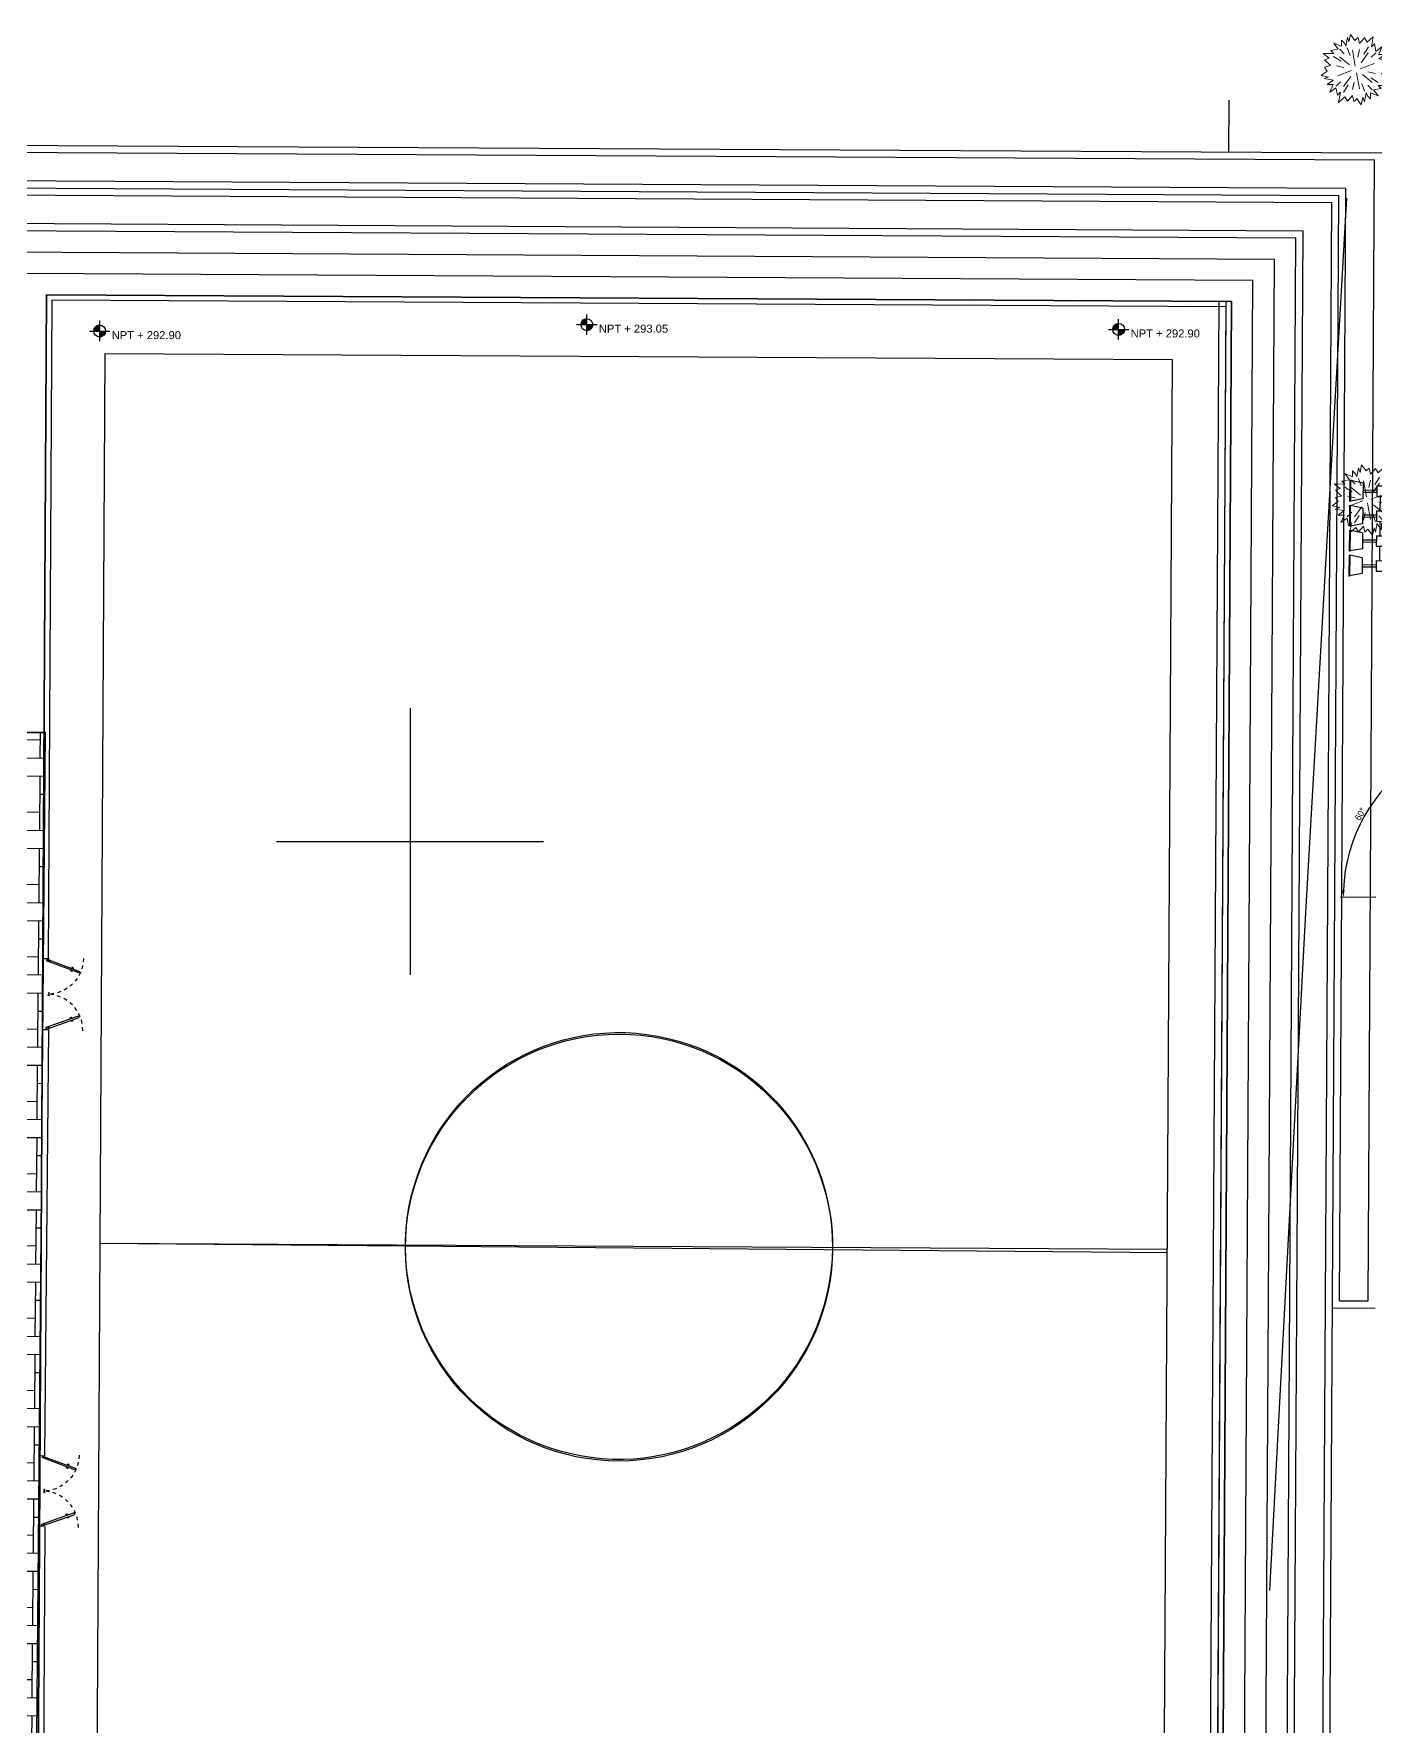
# Model space of a CAD drawing. Header units: millimetres. Extents: x 793 to 3159, y 750 to 2095.
# Drawn here: x 1266.49 to 1304.18, y 1001.01 to 1048.58 of the extents above; entities that cross this region are included whole.
import ezdxf

# ---------------------------------------------------------------- set-up
doc = ezdxf.new("R2010")
doc.units = ezdxf.units.MM
for name, pattern in [('CENTER', [50.800000000000004, 31.75, -6.35, 6.35, -6.35]), ('CONTINUA', [0]), ('HIDDEN', [9.524999999999999, 6.35, -3.175]), ('XR-CASETA$0$CONTINUA', [0])]:
    doc.linetypes.add(name, pattern=pattern)
for name, color, linetype in [('A-NIVEL', 4, 'Continuous'), ('A-PISOS', 252, 'Continuous'), ('A-PROY', 252, 'Continuous'), ('A-PROYECCION', 252, 'Continuous'), ('A-TEXTO', 2, 'Continuous'), ('ID-COTAS', 1, 'Continuous'), ('poligono real existente', 210, 'Continuous'), ('RETUTM01', 8, 'Continuous'), ('XR-CASETA$0$A-DETALLES', 6, 'Continuous'), ('XR-CASETA$0$A-EQUIPOS', 1, 'Continuous'), ('XR-CASETA$0$A-PISO-LIMITE', 42, 'Continuous'), ('XR-CASETA$0$A-PROY', 252, 'Continuous')]:
    doc.layers.add(name, color=color, linetype=linetype)
doc.layers.add('JUNTA DE AISLAMIENTO', color=7, linetype='Continuous', true_color=0x22d6dd)
doc.layers.add('JUNTA DE CONTROL', color=7, linetype='Continuous', true_color=0xf43e0b)
doc.layers.add('PLANTAS', color=64, linetype='Continuous', lineweight=5)
doc.styles.add('kobalt', font='arial.ttf', dxfattribs={"height": 0.15})
doc.styles.get("Standard").update_dxf_attribs({"font": 'arial.ttf'})
doc.styles.add('TEXT', font='GOTHIC.TTF')
doc.linetypes.add('RAYACONTX', pattern='A,0.8,["X",Standard,S=0.08,R=0,X=0.025,Y=-0.04],0', length=0.8)
doc.dimstyles.new('DIM-GRAL-100', dxfattribs={"dimtxt": 0.18, "dimasz": 0.2, "dimexe": 0.09, "dimexo": 0.05, "dimgap": 0.03, "dimtad": 1, "dimlfac": 100, "dimrnd": 0.2, "dimzin": 12, "dimdsep": 46, "dimtxsty": 'TEXT', "dimcen": 0.09, "dimclrd": 256, "dimclre": 2, "dimclrt": 3, "dimadec": 3, "dimazin": 3, "dimtfac": 1, "dimtofl": 0, "dimtmove": 2, "dimatfit": 3, "dimfxl": 0.09, "dimarcsym": 0})

# ---------------------------------------------------------------- blocks, each defined once
blk = doc.blocks.new('A$C6A1540C3')
at = {"layer": 'RETUTM01', "color": 8, "linetype": 'Continuous'}
for p, q in [((3.750327323738018, 7.499971703160554), (3.750327323738018, -2.82968394458e-05)), ((0.0003273237380199, 3.749971703160554), (7.500327323738018, 3.749971703160554))]:
    blk.add_line(p, q, dxfattribs=at)
blk = doc.blocks.new('A$C15914C01')
at = {"layer": 'A-PISOS', "linetype": 'CONTINUA', "ltscale": 0.5}
h = blk.add_hatch(dxfattribs=at)
h.set_pattern_fill('AR-HBONE', color=250, scale=0.005, angle=45)
h.set_pattern_definition([(90, (-2174.844098950855, -711.9262848175131), (-0.5080000000000005, 0.508), [1.524, -0.508]), (179.9999999999999, (-2174.844098950854, -711.4182851626538), (-0.5080000000000005, 0.508), [1.524, -0.508])])
h.paths.add_polyline_path([(87.05982003419196, -5.204532737843692), (82.81679474090923, -5.20474617742002), (82.81681061838754, -10.60925753414631), (86.80863268527902, -10.60925445379681), (86.80863422533729, -11.0572432950139), (88.81681215838763, -11.05724637489774), (88.81679474090923, -6.705105514731258), (87.0598200341337, -6.705105514731258)])
h.paths.add_polyline_path([(86.8650890327118, -0.8995494431682403), (82.81678082198827, -0.8995676307039844), (82.81679474090924, -5.204639457631856), (87.05982003419199, -5.204639457166195), (87.05982003419199, -4.905105514917437), (88.81679474090923, -4.905105515383184), (88.81679474073856, -0.9998071922932752), (86.86499337675598, -0.9996248840324427), (86.86501080022977, -0.8130883010034609), (86.8650107978056, -0.813114408977782), (86.86882155369388, 39.98502667201743), (86.26865371831302, 39.98509087741485), (86.2687178954498, 40.58509086263183), (85.6687178988836, 40.58515505007404), (85.6687820749455, 41.18515474001882), (85.06878207837927, 41.18521892746122), (85.0689639106475, 42.88521891772871), (83.8689639175116, 42.8853472699181), (83.86985141262495, 47.18534719958859), (82.81679473971194, 47.18545983469676), (82.81882092349358, 37.3688145492097), (84.66011830356094, 37.36640697422004), (84.65968317661991, 32.56875822752249), (84.90968317568554, 32.56873555345109), (84.9075364054671, 8.898735651027124), (84.6575364059941, 8.898758325095002), (84.657101065806, 4.098758345288815), (82.8167947408552, 4.098925253299484), (82.81678083576021, 0.9006042960439231), (86.86164920499048, 0.9002789187566975)])
blk = doc.blocks.new('XR-GIMNASIO$0$PUERTA CRISTAL CON MARCO DE ALUMINIO - CRISTAL CON MARCO-4675154-_E2 PLANTA N1')
for p, q in [((0.137075178535099, 0.8330521982366577), (0.09572870322045901, 0.8180033119303403)), ((0.09572870322045901, 0.8180033119303403), (0.4188975812226658, -0.0698958830514016)), ((0.1281494578028628, 0.6283491494281748), (0.1604748839578178, 0.6401146423585828)), ((0.1281494578028628, 0.6283491494281748), (0.1418302638671776, 0.5907614436865174)), ((0.4602440565373627, -0.05484699674502735), (0.137075178535099, 0.8330521982366577)), ((0.1741556900221894, 0.6025269366170392), (0.1418302638671776, 0.5907614436865174)), ((0.2018213592725147, 0.6551635286647866), (0.2320794616617832, 0.6661765772799413)), ((0.2457602677261548, 0.6285888715383976), (0.2155021653368294, 0.6175758229232429)), ((0.2320794616617832, 0.6661765772799413), (0.2457602677261548, 0.6285888715383976)), ((0.4602440565373627, -0.05484699674502735), (0.4188975812226658, -0.0698958830514016))]:
    blk.add_line(p, q)
for centre, radius in [((-0.463752794388995, -5.684341886080801e-14), 0.0149991939262652), ((-0.463752794388995, -5.684341886080801e-14), 0.0139992476645142), ((-0.463752794388995, -5.684341886080801e-14), 0.0064996507013816), ((-0.463752794388995, -5.684341886080801e-14), 0.0054997044396305), ((0.4163041171474902, 0), 0.003999785047004)]:
    blk.add_circle(centre, radius)
for radius, start, end in [(0.0199989252350202, 158.590377891087, 241.4096221089959), (0.0199989252350202, 97.02624368945466, 123.0320034339225), (0.0099994626175101, 83.31985013460265, 136.8072535563499), (0.0199989252350201, 338.5903778905739, 61.40962210974634), (0.00999946261751, 263.1927464435199, 316.6801498655191), (0.0199989252350202, 276.9679965660764, 302.9737563105442)]:
    blk.add_arc((0.4163041171474902, 0), radius, start, end)
at = {"layer": 'A-PROYECCION', "linetype": 'HIDDEN', "ltscale": 0.01}
blk.add_arc((0.4932499999999891, -0.05087127152518178), 0.9867423538106612, 90, 177.044819392853, dxfattribs=at)
blk = doc.blocks.new('NIVEL')
for p, q in [((-0.2554373083983137, 0), (0.2554373083983137, 0)), ((-0.1484046465194524, -4.017016453872202e-05), (-2.842170943040401e-12, 0.1483644763520715)), ((-0.1480846658097335, 0.009740250192407984), (-0.009740250216168533, 0.1480846657868824)), ((-0.147013592344706, 0.02027176330557268), (-0.02027176333024272, 0.147013592320036)), ((-0.1449608939166183, 0.03178490138088819), (-0.03178490140373924, 0.1449608938937672)), ((-0.1415157178672644, 0.04469051707656035), (-0.0446905171003209, 0.1415157178444133)), ((-0.1389040367286043, -2.091837814077735e-11), (-2.842170943040401e-12, 0.1389040367048437)), ((-0.1357886857114181, 0.05987798888145335), (-0.0598779889043044, 0.1357886856876576)), ((-0.1294435970813765, -2.091837814077735e-11), (-2.842170943040401e-12, 0.129443597057616)), ((-0.1247601133901526, 0.08036700084994663), (-0.08036700087279769, 0.1247601133673015)), ((-0.1199831574341488, -2.091837814077735e-11), (-2.842170943040401e-12, 0.1199831574103882)), ((-0.1105227177860115, -2.091837814077735e-11), (-2.842170943040401e-12, 0.1105227177631605)), ((-0.1010622781387838, -2.091837814077735e-11), (-2.842170943040401e-12, 0.1010622781150232)), ((-0.09160183849155601, -2.091837814077735e-11), (-2.842170943040401e-12, 0.09160183846779546)), ((-0.08214139884341876, -2.091837814077735e-11), (-2.842170943040401e-12, 0.0821413988205677)), ((-0.072680959196191, -2.091837814077735e-11), (-2.842170943040401e-12, 0.07268095917243045)), ((-0.06322051954896324, -2.091837814077735e-11), (-2.842170943040401e-12, 0.06322051952520269)), ((-0.05376007990082599, -2.091837814077735e-11), (-2.842170943040401e-12, 0.05376007987797493)), ((-0.04429964025359823, -2.091837814077735e-11), (-2.842170943040401e-12, 0.04429964023074717)), ((-0.03483920060637047, -2.091837814077735e-11), (-2.842170943040401e-12, 0.03483920058351941)), ((-0.02537876095823322, -2.091837814077735e-11), (-2.842170943040401e-12, 0.02537876093538216)), ((-0.01591832131191495, -2.091837814077735e-11), (-2.842170943040401e-12, 0.0159183212881544)), ((-0.006457881664687193, -2.091837814077735e-11), (-2.842170943040401e-12, 0.006457881640017149)), ((0, -0.2554373083977453), (0, 0.2554373083977453)), ((-2.842170943040401e-12, -0.00300255800721061), (0.00300255798345006, -2.091837814077735e-11)), ((-2.842170943040401e-12, -0.01246299765443837), (0.01246299763067782, -2.091837814077735e-11)), ((-2.842170943040401e-12, -0.02192343730166613), (0.02192343727790558, -2.091837814077735e-11)), ((-2.842170943040401e-12, -0.03138387694889389), (0.03138387692604283, -2.091837814077735e-11)), ((-2.842170943040401e-12, -0.04084431659703114), (0.04084431657327059, -2.091837814077735e-11)), ((-2.842170943040401e-12, -0.0503047562442589), (0.05030475622049835, -2.091837814077735e-11)), ((-2.842170943040401e-12, -0.05976519589148666), (0.0597651958686356, -2.091837814077735e-11)), ((-2.842170943040401e-12, -0.06922563553962391), (0.06922563551586336, -2.091837814077735e-11)), ((-2.842170943040401e-12, -0.07868607518685167), (0.07868607516309112, -2.091837814077735e-11)), ((-2.842170943040401e-12, -0.08814651483407943), (0.08814651481122837, -2.091837814077735e-11)), ((-2.842170943040401e-12, -0.09760695448221668), (0.09760695445845613, -2.091837814077735e-11)), ((-2.842170943040401e-12, -0.1070673941285349), (0.1070673941056839, -2.091837814077735e-11)), ((-2.842170943040401e-12, -0.1165278337766722), (0.1165278337538211, -2.091837814077735e-11)), ((-2.842170943040401e-12, -0.1259882734239), (0.1259882734010489, -2.091837814077735e-11)), ((-2.842170943040401e-12, -0.1354487130720372), (0.1354487130473672, -2.091837814077735e-11)), ((-2.842170943040401e-12, -0.144909152719265), (0.1449091526955044, -2.091837814077735e-11)), ((0.006089946846145722, -0.1482796455184143), (0.1482796454946538, -0.006089946868996776)), ((0.01632614106154051, -0.1475038909502473), (0.1475038909273962, -0.01632614108439157)), ((0.02744579772650013, -0.1458446739334249), (0.1458446739096644, -0.02744579774935119)), ((0.03977607127933425, -0.1429748400269091), (0.142974840004058, -0.0397760713021853)), ((0.05396698180254589, -0.1382443691509252), (0.1382443691280741, -0.05396698182539694)), ((0.0717826238477528, -0.129889166754765), (0.1298891667310045, -0.07178262387060386))]:
    blk.add_line(p, q)
blk.add_circle((0, 0), 0.1484046519540825)
blk = doc.blocks.new('A$C3E6A45EC')
at = {"layer": 'JUNTA DE CONTROL', "linetype": 'CENTER', "ltscale": 0.05}
for p, q in [((89.51450367472269, 52.45302626614503), (89.51450451085184, 52.45312277033602)), ((92.51438865141093, 52.42675451352133), (92.51438948754007, 52.4268510177121)), ((95.51427362812841, 52.40048276089735), (95.51427446425755, 52.40057926508794)), ((98.51415860483901, 52.37421100827342), (98.51415944096816, 52.37430751246379)), ((101.5140435815923, 52.3479392556491), (101.5140444177214, 52.34803575983935)), ((104.5139285582218, 52.32166750302585), (104.5139293943509, 52.32176400721593)), ((107.5138135350154, 52.29539575040124), (107.5138143711445, 52.2954922545911)), ((110.5136985117559, 52.26912399777703), (110.513699347885, 52.26922050196671)), ((113.5135834885143, 52.2428522451527), (113.5135843246434, 52.24294874934216)), ((116.5134684651793, 52.21658049252918), (116.5134693013085, 52.21667699671846)), ((119.5133534419628, 52.19030873990457), (119.5133542780919, 52.19040524409374))]:
    blk.add_line(p, q, dxfattribs=at)
blk = doc.blocks.new('ARBUST~5')
at = {"layer": 'PLANTAS'}
for p, q in [((-0.04871503003803923, 0.1843103827868759), (-0.03871503003804833, 0.2343103827868731)), ((-0.03871503003804833, 0.2343103827868731), (-0.008715030038047189, 0.194310382786874)), ((-0.1687150300380438, 0.1243103827868737), (-0.1187150300380324, 0.1343103827868717)), ((-0.1487150300380335, 0.1043103827868705), (-0.1687150300380438, 0.1243103827868737)), ((-0.1487150300380335, 0.1743103827868779), (-0.0987150300380506, 0.1543103827868748)), ((-0.1187150300380324, 0.1343103827868717), (-0.1487150300380335, 0.1743103827868779)), ((-0.1087150300380415, 0.1343103827868717), (-0.07871503003804037, 0.1043103827868705)), ((-0.0987150300380506, 0.1543103827868748), (-0.0987150300380506, 0.194310382786874)), ((-0.0987150300380506, 0.194310382786874), (-0.07871503003804037, 0.1743103827868779)), ((-0.07871503003804037, 0.1743103827868779), (-0.06871503003804946, 0.1543103827868748)), ((-0.06871503003804946, 0.1543103827868748), (-0.05871503003805856, 0.21431038278687)), ((-0.05871503003805856, 0.21431038278687), (-0.04871503003803923, 0.1843103827868759)), ((-0.05871503003805856, 0.1443103827868768), (-0.03871503003804833, 0.09431038278687964)), ((-0.02434003003804719, 0.1293103827868762), (-0.003715030038051736, 0.02243538278687396)), ((-0.008715030038047189, 0.194310382786874), (0.001284969961943716, 0.2043103827868791)), ((0.001284969961943716, 0.2043103827868791), (0.01128496996196304, 0.21431038278687)), ((0.01128496996196304, 0.21431038278687), (0.02128496996195395, 0.1743103827868779)), ((0.01128496996196304, 0.08431038278687453), (0.02128496996195395, 0.1343103827868717)), ((0.02128496996195395, 0.1743103827868779), (0.05440996996196645, 0.2124353827868717)), ((0.08128496996195622, 0.1143103827868757), (0.03503496996194144, 0.04743538278687964)), ((0.08128496996195622, 0.1543103827868748), (0.05128496996195508, 0.1043103827868705)), ((0.07128496996196532, 0.1843103827868759), (0.05440996996196645, 0.2124353827868717)), ((0.07128496996196532, 0.1843103827868759), (0.1119099699619426, 0.2211853827868779)), ((0.1012849699619665, 0.1543103827868748), (0.1119099699619426, 0.2211853827868779)), ((0.1012849699619665, 0.1543103827868748), (0.1212849699619483, 0.1743103827868779)), ((0.1312849699619676, 0.1143103827868757), (0.1012849699619665, 0.08431038278687453)), ((0.1212849699619483, 0.1743103827868779), (0.1312849699619676, 0.1243103827868737)), ((0.1312849699619676, 0.1243103827868737), (0.1712849699619596, 0.1543103827868748)), ((0.1712849699619596, 0.1543103827868748), (0.1512849699619494, 0.1043103827868705)), ((-0.1787150300380347, 0.07431038278686941), (-0.2187150300380551, 0.1043103827868705)), ((-0.1487150300380335, 0.1043103827868705), (-0.2180900300380415, 0.1043103827868705)), ((-0.1687150300380438, 0.02431038278687225), (-0.2099650300380347, 0.06306038278687964)), ((-0.1787150300380347, 0.07431038278686941), (-0.2093400300380495, 0.06306038278687964)), ((-0.2087150300380358, 0.01431038278687424), (-0.1687150300380438, 0.02431038278687225)), ((-0.1893400300380392, -0.0119396172131232), (-0.2087150300380358, 0.01431038278687424)), ((-0.1487150300380335, 0.08431038278687453), (-0.0987150300380506, 0.05431038278687339)), ((-0.07871503003804037, 0.01431038278687424), (-0.1287150300380517, 0.02431038278687225)), ((-0.1087150300380415, 0.08431038278687453), (-0.04246503003804492, 0.03243538278687907)), ((0.1212849699619483, 0.04431038278687538), (0.02940996996196077, 0.00743538278687339)), ((0.1912849699619414, 0.1043103827868705), (0.1512849699619494, 0.07431038278686941)), ((0.1512849699619494, 0.1043103827868705), (0.1912849699619414, 0.1043103827868705)), ((0.1512849699619494, 0.07431038278686941), (0.2112849699619517, 0.0643103827868785)), ((0.2112849699619517, 0.0643103827868785), (0.1812849699619505, 0.05431038278687339)), ((0.1812849699619505, 0.05431038278687339), (0.2312849699619619, 0.04431038278687538)), ((0.2312849699619619, 0.04431038278687538), (0.1912849699619414, 0.01431038278687424)), ((0.1912849699619414, 0.01431038278687424), (0.2100349699619528, -0.0119396172131232)), ((-0.2293400300380313, -0.04193961721312434), (-0.1893400300380392, -0.0119396172131232)), ((-0.1793400300380483, -0.05193961721312945), (-0.2293400300380313, -0.04193961721312434)), ((-0.2093400300380495, -0.06193961721312036), (-0.1793400300380483, -0.05193961721312945)), ((-0.1493400300380472, -0.07193961721312547), (-0.2093400300380495, -0.06193961721312036)), ((-0.1893400300380392, -0.1019396172131266), (-0.1493400300380472, -0.07193961721312547)), ((-0.1493400300380472, -0.1019396172131266), (-0.1893400300380392, -0.1019396172131266)), ((-0.1693400300380574, -0.1519396172131238), (-0.1493400300380472, -0.1019396172131266)), ((-0.129340030038037, -0.1119396172131246), (-0.09934003003803582, -0.08193961721313059)), ((-0.1193400300380461, -0.04193961721312434), (-0.02746503003805856, -0.005064617213129452)), ((-0.07934003003805401, -0.1119396172131246), (-0.03309003003803923, -0.04506461721312149)), ((-0.07934003003805401, -0.1519396172131238), (-0.04934003003805287, -0.1019396172131266)), ((-0.00934003003803241, -0.08193961721313059), (-0.01934003003805174, -0.1319396172131277)), ((0.0262849699619494, -0.1269396172131252), (0.005659969961953948, -0.02006461721313002)), ((0.06065996996196077, -0.1419396172131258), (0.04065996996195054, -0.0919396172131215)), ((0.1106599699619437, -0.08193961721313059), (0.04440996996194713, -0.03006461721312093)), ((0.08065996996194258, -0.0119396172131232), (0.1306599699619539, -0.02193961721312832)), ((0.1106599699619437, -0.1319396172131277), (0.08065996996194258, -0.1019396172131266)), ((0.1506599699619642, -0.08193961721313059), (0.1006599699619528, -0.05193961721312945)), ((0.1506599699619642, -0.1019396172131266), (0.2200349699619437, -0.1019396172131266)), ((0.1506599699619642, -0.1019396172131266), (0.170659969961946, -0.1219396172131226)), ((0.2106599699619665, -0.0119396172131232), (0.170659969961946, -0.02193961721312832)), ((0.170659969961946, -0.02193961721312832), (0.2119099699619653, -0.06068961721312149)), ((0.1806599699619653, -0.07193961721312547), (0.2112849699619517, -0.06068961721312149)), ((0.1806599699619653, -0.07193961721312547), (0.2206599699619574, -0.1019396172131266)), ((-0.129340030038037, -0.1219396172131226), (-0.1693400300380574, -0.1519396172131238)), ((-0.1193400300380461, -0.1719396172131269), (-0.129340030038037, -0.1219396172131226)), ((-0.09934003003803582, -0.1519396172131238), (-0.1193400300380461, -0.1719396172131269)), ((-0.09934003003803582, -0.1519396172131238), (-0.1099650300380404, -0.2188146172131269)), ((-0.06934003003803468, -0.1819396172131249), (-0.1099650300380404, -0.2188146172131269)), ((-0.06934003003803468, -0.1819396172131249), (-0.05246503003803582, -0.2100646172131277)), ((-0.01934003003805174, -0.1719396172131269), (-0.05246503003803582, -0.2100646172131277)), ((-0.00934003003803241, -0.211939617213126), (-0.01934003003805174, -0.1719396172131269)), ((0.0006599699619584953, -0.2019396172131209), (-0.00934003003803241, -0.211939617213126)), ((0.0106599699619494, -0.19193961721313), (0.0006599699619584953, -0.2019396172131209)), ((0.04065996996195054, -0.2319396172131221), (0.0106599699619494, -0.19193961721313)), ((0.05065996996194144, -0.1819396172131249), (0.04065996996195054, -0.2319396172131221)), ((0.06065996996196077, -0.211939617213126), (0.05065996996194144, -0.1819396172131249)), ((0.07065996996195167, -0.1519396172131238), (0.06065996996196077, -0.211939617213126)), ((0.08065996996194258, -0.1719396172131269), (0.07065996996195167, -0.1519396172131238)), ((0.1006599699619528, -0.19193961721313), (0.08065996996194258, -0.1719396172131269)), ((0.1506599699619642, -0.1719396172131269), (0.1006599699619528, -0.1519396172131238)), ((0.1006599699619528, -0.1519396172131238), (0.1006599699619528, -0.19193961721313)), ((0.170659969961946, -0.1219396172131226), (0.120659969961963, -0.1319396172131277)), ((0.120659969961963, -0.1319396172131277), (0.1506599699619642, -0.1719396172131269))]:
    blk.add_line(p, q, dxfattribs=at)
blk = doc.blocks.new('XR-CASETA$0$TALUD')
at = {"layer": 'XR-CASETA$0$A-DETALLES'}
for p, q in [((2330.752627120654, 753.3849494958351), (2372.445077868393, 752.5915068893034)), ((2330.948786012834, 753.1811802121498), (2372.241309175262, 752.3953485658764)), ((2331.733421581552, 752.3661030774077), (2371.426234402744, 751.6107152721677)), ((2331.929580473731, 752.1623337937223), (2371.222465709614, 751.4145569487404)), ((2371.631135697956, 720.3281220995536), (2372.241309175262, 752.3953485658764)), ((2332.125739365911, 751.9585645100369), (2371.018697016484, 751.2183986253134)), ((2370.178736309045, 707.074870219083), (2371.018697016484, 751.2183986253134)), ((2370.374895211928, 706.8711015114018), (2371.222465709614, 751.4145569487404)), ((2370.831280484013, 720.3433417160664), (2371.426234402744, 751.6107152721677)), ((2332.910374934629, 751.1434873752951), (2370.203622243965, 750.4337653316046)), ((2333.106533826808, 750.9397180916096), (2369.999853550835, 750.2376070081773)), ((2333.695010503347, 750.3284102405532), (2369.388547471445, 749.6491320378959)), ((2369.107309506782, 703.3305993189467), (2369.999853550835, 750.2376070081773)), ((2369.378881095102, 707.0900898355961), (2370.203622243965, 750.4337653316046)), ((2334.283487179885, 749.7171023894967), (2368.777241392056, 749.0606570676144)), ((2368.397372787204, 697.5586611674415), (2369.388547471445, 749.6491320378959)), ((2334.637661904197, 736.792223805114), (2334.871963856423, 749.1057945384404)), ((2334.871963856423, 749.1057945384404), (2368.165935312665, 748.4721820973327)), ((2367.751822548353, 695.1705102375923), (2368.777241392056, 749.0606570676144)), ((2367.151931137895, 695.1819249499769), (2368.165937148679, 748.4722785877051)), ((2334.637829711313, 736.7922206007366), (2334.037770493523, 736.8036385061532)), ((2370.831280484011, 720.3433417160663), (2371.631135697956, 720.3281220995536)), ((2370.627511779922, 720.1471828166417), (2370.627511779922, 720.1471828166417)), ((2370.627511779922, 720.1471828166417), (2371.827294600837, 720.1243533918724))]:
    blk.add_line(p, q, dxfattribs=at)
blk = doc.blocks.new('XR-CASETA$0$A$C0A122B2D')
at = {"linetype": 'XR-CASETA$0$CONTINUA', "ltscale": 0.5}
for p, q in [((-1.231272707475397, 1.343500000000005), (-1.231272707475454, 0.7565000000000169)), ((-1.231272707475397, 1.343500000000005), (-1.211272707475416, 1.343500000000005)), ((-1.211272707475416, 1.343500000000005), (-1.211272707475416, 0.7565000000000169)), ((-0.8591516276105721, 1.271834949514243), (-1.211272707475359, 1.33964829396325)), ((-0.8591516276105721, 1.271834949514186), (-0.8591516276105153, 0.8281650504858362)), ((-0.8591516276105153, 1.079999999999984), (-0.4692727074753975, 1.079999999999984)), ((-0.8591516276105153, 1.020000000000038), (-0.4692727074753975, 1.020000000000038)), ((-0.4692727074753975, 1.196750000000008), (-0.4692727074753975, 0.903250000000014)), ((-0.4692727074753975, 1.196750000000008), (-0.2863119862089434, 1.196750000000008)), ((-0.2863119862089434, 1.196750000000008), (-0.2863119862089434, 0.903250000000014)), ((-1.211272707475416, 0.7565000000000169), (-1.231272707475454, 0.7565000000000169)), ((-1.231272707475454, 0.6435000000000173), (-1.231272707475454, 0.0564999999999714)), ((-1.231272707475454, 0.6435000000000173), (-1.211272707475416, 0.6435000000000173)), ((-0.8591516276105721, 0.8281650504857793), (-1.211272707475359, 0.7603517060367722)), ((-1.211272707475416, 0.6435000000000173), (-1.211272707475416, 0.0564999999999714)), ((-0.8591516276105721, 0.5718349495141979), (-1.211272707475359, 0.6396482939632621)), ((-0.8591516276105721, 0.5718349495141979), (-0.8591516276105721, 0.1281650504857907)), ((-0.4692727074753975, 0.903250000000014), (-0.2863119862089434, 0.903250000000014)), ((-0.4692727074753975, 0.4967500000000201), (-0.4692727074753975, 0.2032500000000255)), ((-0.4692727074753975, 0.4967500000000201), (-0.2863119862089434, 0.4967500000000201)), ((-0.3777923468421704, 0.903250000000014), (-0.3777923468421704, 0.4967500000000201)), ((-0.2863119862089434, 0.4967500000000201), (-0.2863119862089434, 0.903250000000014)), ((-0.2863119862089434, 0.4967500000000201), (-0.2863119862089434, 0.2032500000000255)), ((-1.211272707475416, 0.0564999999999714), (-1.231272707475454, 0.0564999999999714)), ((-0.8591516276105721, 0.1281650504857907), (-1.211272707475359, 0.0603517060367835)), ((-0.8591516276105721, 0.3799999999999954), (-0.4692727074753975, 0.3799999999999954)), ((-0.8591516276105721, 0.3199999999999932), (-0.4692727074753975, 0.3199999999999932)), ((-0.4692727074753975, 0.2032500000000255), (-0.2863119862089434, 0.2032500000000255)), ((-0.3777923468421704, 0.2032500000000255), (-0.3777923468421704, -0.2032500000000255)), ((-0.2863119862089434, -0.2032500000000255), (-0.2863119862089434, 0.2032500000000255)), ((-1.231272707475454, -0.0565000000000282), (-1.231272707475454, -0.6435000000000173)), ((-1.231272707475454, -0.0565000000000282), (-1.211272707475416, -0.0565000000000282)), ((-1.211272707475416, -0.0565000000000282), (-1.211272707475416, -0.6435000000000173)), ((-0.8591516276105721, -0.1281650504857907), (-1.211272707475359, -0.0603517060367835)), ((-0.8591516276105721, -0.1281650504857907), (-0.8591516276105721, -0.5718349495141979)), ((-0.8591516276105721, -0.3199999999999932), (-0.4692727074754544, -0.3199999999999932)), ((-0.8591516276105721, -0.3799999999999954), (-0.4692727074754544, -0.3799999999999954)), ((-0.4692727074753975, -0.2032500000000255), (-0.4692727074754544, -0.4967500000000201)), ((-0.4692727074753975, -0.2032500000000255), (-0.2863119862089434, -0.2032500000000255)), ((-0.2863119862089434, -0.2032500000000255), (-0.2863119862090002, -0.4967500000000201)), ((-1.211272707475416, -0.6435000000000173), (-1.231272707475454, -0.6435000000000173)), ((-1.231272707475454, -0.7565000000000169), (-1.231272707475454, -1.343500000000005)), ((-1.231272707475454, -0.7565000000000169), (-1.211272707475416, -0.7565000000000169)), ((-0.8591516276105721, -0.5718349495141979), (-1.211272707475359, -0.6396482939632621)), ((-1.211272707475416, -0.7565000000000169), (-1.211272707475416, -1.343500000000005)), ((-0.8591516276105721, -0.8281650504857793), (-1.211272707475359, -0.7603517060367722)), ((-0.8591516276105721, -0.8281650504857793), (-0.8591516276105153, -1.271834949514186)), ((-0.4692727074754544, -0.4967500000000201), (-0.2863119862090002, -0.4967500000000201)), ((-0.4692727074753975, -0.903250000000014), (-0.4692727074753975, -1.196750000000008)), ((-0.4692727074753975, -0.903250000000014), (-0.2863119862090002, -0.903250000000014)), ((-0.3777923468422273, -0.4967500000000201), (-0.3777923468421704, -0.903250000000014)), ((-0.2863119862090002, -0.903250000000014), (-0.2863119862090002, -0.4967500000000201)), ((-0.2863119862090002, -0.903250000000014), (-0.2863119862090002, -1.196750000000008)), ((-1.211272707475416, -1.343500000000005), (-1.231272707475454, -1.343500000000005)), ((-0.8591516276105721, -1.271834949514186), (-1.211272707475359, -1.33964829396325)), ((-0.8591516276105153, -1.020000000000038), (-0.4692727074753975, -1.020000000000038)), ((-0.8591516276105153, -1.079999999999984), (-0.4692727074753975, -1.079999999999984)), ((-0.4692727074753975, -1.196750000000008), (-0.2863119862090002, -1.196750000000008))]:
    blk.add_line(p, q, dxfattribs=at)
blk.add_circle((0, 0), 0.2863119862089718, dxfattribs=at)
blk = doc.blocks.new('*D58')
at = {"layer": 'Defpoints', "color": 0, "transparency": 16777216}
for p in [(1304.285592531889, 1030.361058245293, -704.8841641027186), (1304.320779991267, 1027.241611597956), (1307.09970276797, 1025.593730491816, -704.8841641027186), (1304.251618618568, 1024.317572863413, -704.8841641027186), (1306.390900453524, 1024.33821992615, -704.8841641027186)]:
    blk.add_point(p, dxfattribs=at)
at = {"layer": 'ID-COTAS', "color": 2, "lineweight": -2, "transparency": 16777216}
blk.add_line((1304.201620947143, 1024.317090315933), (1303.195075169268, 1024.307375740937), dxfattribs=at)
at = {"layer": 'ID-COTAS', "lineweight": -2, "transparency": 16777216}
blk.add_arc((1307.832605655332, 1024.352134398411), 4.547746472867923, 123.0729141465677, 178.0330203827449, dxfattribs=at)
at = {"layer": 'ID-COTAS', "transparency": 16777216}
for points in [[(1305.333302077179, 1028.191366158774), (1305.368445259649, 1028.134714581829), (1305.520828399248, 1028.268469917711)], [(1303.320869627934, 1024.507817790975), (1303.254208036716, 1024.508640409139), (1303.285070977833, 1024.308244326401)]]:
    blk.add_solid(points, dxfattribs=at)
at = {"layer": 'ID-COTAS', "color": 3, "transparency": 16777216, "insert": (1303.763940175575, 1026.649111889184), "char_height": 0.18, "attachment_point": 5, "rotation": 60.552967264656886, "style": 'TEXT'}
blk.add_mtext('60°', dxfattribs=at)

msp = doc.modelspace()

# ---------------------------------------------------------------- linework, layer by layer
at = {"linetype": 'XR-CASETA$0$CONTINUA', "ltscale": 0.5}
msp.add_line((1300.069293967993, 1045.262462660848, 293.5168215960379), (1300.077477595575, 1046.71821584998, 293.5168215960379), dxfattribs=at)
at = {"elevation": 0.4921455766957905}
msp.add_lwpolyline([(1301.221018564168, 1004.82496035871), (1302.230026368997, 1023.88721251447), (1303.381861594271, 1043.966119148394)], dxfattribs=at)
at = {"layer": 'A-PROY', "linetype": 'CONTINUA', "ltscale": 0.5}
for p, q in [((1266.912415109364, 1022.578347124841, 293.7208851435402), (1266.762420861015, 1022.579660712026, 293.7208851435402)), ((1266.745030890183, 1020.593957165007, 293.7208851435402), (1266.895025138533, 1020.592643577356, 293.7208851435402)), ((1268.342512980882, 1014.589884954255, 293.7208851435402), (1298.341362616826, 1014.327167429712, 293.7208851435402)), ((1266.640119919576, 1008.614518663131, 293.7208851435402), (1266.790114167925, 1008.61320507548, 293.7208851435402)), ((1266.772724197094, 1006.627501528461, 293.7208851435402), (1266.622729948744, 1006.628815115646, 293.7208851435402))]:
    msp.add_line(p, q, dxfattribs=at)
at = {"layer": 'A-PROY', "linetype": 'CONTINUA', "ltscale": 0.5, "elevation": 293.7208851435402}
msp.add_lwpolyline([(1266.895025138533, 1020.592643577356), (1266.790114167925, 1008.61320507548)], dxfattribs=at)
at = {"layer": 'A-PROY', "linetype": 'CONTINUA', "ltscale": 0.5}
msp.add_circle((1282.92974928466, 1014.462135968481, 293.7208851435402), 6, dxfattribs=at)
at = {"layer": 'JUNTA DE AISLAMIENTO', "linetype": 'RAYACONTX', "elevation": 380.2017577443112}
msp.add_lwpolyline([(1329.00632866125, 987.4076672617648), (1220.527824911125, 988.3573833724274), (1220.900550214754, 1030.930824625517), (1257.739138441358, 1030.608307263099), (1257.38346306729, 989.9346963463372), (1266.475832415574, 989.8550691340595), (1266.817940559881, 1028.9384379675), (1266.217963638433, 1028.943700450705), (1266.223226132885, 1029.543677360704), (1265.62324920019, 1029.548939855356), (1265.629106925784, 1030.148911249202), (1265.028534759258, 1030.154178953387), (1265.043445128439, 1031.854113575507), (1263.843491285542, 1031.864638541918), (1263.881205748513, 1036.16447314563), (1262.681251905618, 1036.17499811204), (1262.728699802734, 1041.584543782968)], dxfattribs=at)
at = {"layer": 'XR-CASETA$0$A-PISO-LIMITE', "linetype": 'XR-CASETA$0$CONTINUA', "ltscale": 0.5, "extrusion": (-0.01568037189736641, 0.003726592304422412, 0.9998701107878748)}
for p, q in [((1299.486540481488, 987.9131327071168, 294.3087248107926), (1299.790621609784, 1041.061917015053, 294.1154039550859)), ((1299.686512618785, 987.9120000249359, 294.3118650772085), (1299.990593728426, 1041.060781042344, 294.1185442334724))]:
    msp.add_line(p, q, dxfattribs=at)
at = {"layer": 'XR-CASETA$0$A-PROY', "linetype": 'XR-CASETA$0$CONTINUA', "ltscale": 0.5, "extrusion": (-0.01568037189736641, 0.003726592304422412, 0.9998701107878748)}
msp.add_line((1268.342512980882, 1014.589884954255, 293.7208851435402), (1298.338333598618, 1014.419982646856, 294.1919251058356), dxfattribs=at)
for points, elevation in [([(-1254.026700591304, 1008.390530317007), (-1261.541756058457, 1040.831460348111), (-1313.466728150551, 1028.802858055001), (-1305.951672683801, 996.3619280225989)], 277.5756145298174), ([(-1305.951766701836, 996.3619062429823), (-1313.466822168928, 1028.80283627482), (-1261.541850076203, 1040.831438569283), (-1254.026794609289, 1008.390508536203)], 277.5756145298286), ([(-1305.95176670178, 996.3619062427556), (-1313.466822168812, 1028.802836275328), (-1261.541850076205, 1040.831438569283), (-1254.026794609118, 1008.390508536484)], 277.5756145298168), ([(-1256.00659569217, 1009.625574394411), (-1262.776915933001, 1038.851637485567), (-1311.487021085303, 1027.567770418472), (-1304.716700844764, 998.3417073255667)], 277.5756145298186)]:
    msp.add_lwpolyline(points, close=True, dxfattribs=dict(at, elevation=elevation))
at = {"layer": 'XR-CASETA$0$A-PROY', "linetype": 'XR-CASETA$0$CONTINUA', "ltscale": 0.5, "extrusion": (-0.01568037189736641, 0.003726592304422412, 0.9998701107878748), "elevation": 277.5756145298149}
msp.add_lwpolyline([(-1272.253066632714, 1004.322300718004), (-1254.206682508077, 1008.502809030656), (-1261.654034772295, 1040.651478432296), (-1313.286746234009, 1028.690579340336), (-1305.839393969621, 996.5419099389777), (-1287.793009844641, 1000.722418252193)], dxfattribs=at)
at = {"layer": 'XR-CASETA$0$A-PROY', "linetype": 'XR-CASETA$0$CONTINUA', "ltscale": 0.5, "extrusion": (-0.01568037189736641, 0.003726592304422412, 0.9998701107878748)}
msp.add_circle((-1283.653783214234, 1018.195102090811, 277.5756145298143), 5.999999999999972, dxfattribs=at)

# ---------------------------------------------------------------- block references
at = {"xscale": 4.231523550085398, "yscale": 4.231523550085398, "zscale": 4.231523550085398, "rotation": 358.9964801491151}
for p in [(1303.634092559748, 1047.574255029989, 5.599145576695776), (1303.94518256832, 1035.47195041448, 4.047145576695783)]:
    msp.add_blockref('ARBUST~5', p, dxfattribs=at)
at = {"layer": 'A-NIVEL', "linetype": 'CONTINUA', "xscale": 1.125, "yscale": 1.125, "zscale": 1.125}
for p in [(1268.336052783787, 1040.226465776313, -292.895873160367), (1282.025071948905, 1040.407708176628, -292.895873160367), (1296.969599504162, 1040.27351569406, -292.895873160367)]:
    msp.add_blockref('NIVEL', p, dxfattribs=at)
at = {"layer": 'A-PROY', "linetype": 'CONTINUA', "ltscale": 0.5}
for p, xscale, yscale, zscale, rotation in [((1266.908412258047, 1022.093386255421, 293.7208851435402), -1.032011864579354, 1.032011864579355, 1.032011864579355, 269.4982400740265), ((1266.899516109749, 1021.077564353805, 293.7208851435402), 1.032011864579354, 1.032011864579354, 1.032011864579354, 269.4982400740266), ((1266.786111630231, 1008.128280021467, 293.7208851435402), -1.032011864579354, 1.032011864579355, 1.032011864579355, 269.4982400740637), ((1266.777215481933, 1007.112458119851, 293.7208851435402), 1.032011864579355, 1.032011864579355, 1.032011864579355, 269.4982400740638)]:
    msp.add_blockref('XR-GIMNASIO$0$PUERTA CRISTAL CON MARCO DE ALUMINIO - CRISTAL CON MARCO-4675154-_E2 PLANTA N1', p, dxfattribs=dict(at, xscale=xscale, yscale=yscale, zscale=zscale, rotation=rotation))
at = {"layer": 'A-TEXTO', "linetype": 'CONTINUA', "ltscale": 0.5}
msp.add_blockref('A$C3E6A45EC', (1179.358200699986, 988.7831409249757, 293.7208851435402), dxfattribs=at)
at = {"layer": 'JUNTA DE CONTROL', "linetype": 'CENTER', "ltscale": 0.05, "rotation": 359.5035917933524}
msp.add_blockref('A$C15914C01', (1179.606122941383, 989.7075288982433, 293.7208851435402), dxfattribs=at)
at = {"layer": 'poligono real existente'}
msp.add_blockref('A$C6A1540C3', (1273.30715136954, 1022.126898535278), dxfattribs=at)
at = {"layer": 'XR-CASETA$0$A-EQUIPOS', "linetype": 'XR-CASETA$0$CONTINUA', "ltscale": 0.5, "rotation": 359.4402060541608}
msp.add_blockref('XR-CASETA$0$A$C0A122B2D', (1304.684773006387, 1034.672601539537, 294.3851119196671), dxfattribs=at)
at = {"layer": 'XR-CASETA$0$A-PROY', "linetype": 'XR-CASETA$0$CONTINUA', "ltscale": 0.5, "extrusion": (-0.01568037189736641, 0.003726592304422412, 0.9998701107878748), "rotation": 104.1320242309767}
msp.add_blockref('XR-CASETA$0$TALUD', (-9.44209364779303, -1084.947425541697, 277.5756145298159), dxfattribs=at)

# ---------------------------------------------------------------- texts
at = {"layer": 'A-TEXTO', "char_height": 0.225, "attachment_point": 1, "style": 'kobalt'}
for s, insert in [('NPT + 292.90', (1268.672948578628, 1040.225983443886, -292.895873160367)), ('NPT + 293.05', (1282.361967743746, 1040.407225844201, -292.895873160367)), ('NPT + 292.90', (1297.306495299003, 1040.273033361633, -292.895873160367))]:
    msp.add_mtext_dynamic_manual_height_columns(s, width=62.33527147951008, gutter_width=1.5, heights=[0], dxfattribs=dict(at, insert=insert))

# ---------------------------------------------------------------- dimensions: what is measured, and where the dimension line sits
at = {"layer": 'ID-COTAS', "color": 3}
dim = msp.add_angular_dim_2l(base=(1304.320779991267, 1027.241611597956), line1=((1306.390900453524, 1024.33821992615, -96.53950442330421), (1304.251618618569, 1024.317572863413, -96.53950442330421)), line2=((1307.09970276797, 1025.593730491816, -96.53950442330421), (1304.285592531889, 1030.361058245293, -96.53950442330421)), dimstyle='DIM-GRAL-100', dxfattribs=at)
dim.commit()
dim.dimension.update_dxf_attribs({"geometry": '*D58', "text_midpoint": (1303.763940175575, 1026.649111889184, 608.3446596794145)})

doc.saveas('drawing.dxf')
